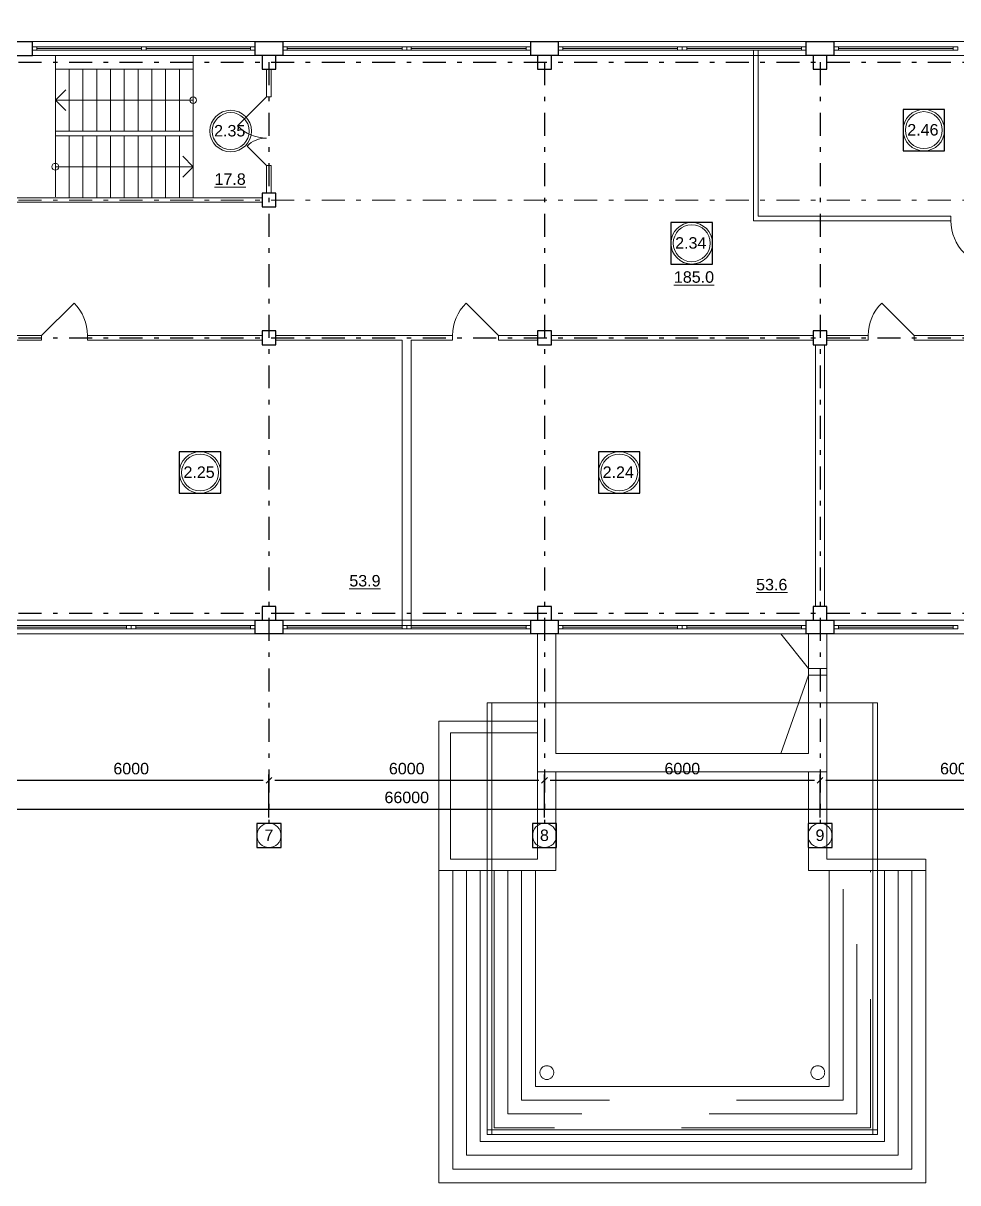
# Model space of a CAD drawing. Header units: metres. Extents: x 0.2 to 83.8, y 0.2 to 58.2.
# Drawn here: x 34.02 to 54.37, y 1.34 to 26.59 of the extents above; entities that cross this region are included whole.
import ezdxf
from ezdxf.enums import TextEntityAlignment as Align

# ---------------------------------------------------------------- set-up
doc = ezdxf.new("R2010")
doc.units = ezdxf.units.M
doc.header["$MEASUREMENT"] = 0
doc.linetypes.add('( Dashdot )', pattern=[1.001, 0.5, -0.25, 0.001, -0.25])
doc.linetypes.add('DGN Style 3', pattern=[9.681301, 6.915215, -2.766086])
doc.layers.get('DEFPOINTS').update_dxf_attribs({"lineweight": 0})
doc.layers.add('YOLO_TABLE', color=1, linetype='Continuous')
doc.styles.add('Standard_0', font='arial.ttf')
doc.styles.add('Style-Arial', font='arial.ttf')
doc.dimstyles.get("Standard").update_dxf_attribs({"dimtxt": 0.00018, "dimasz": 0.00018, "dimexe": 0.0002, "dimexo": 0.0625, "dimgap": 9e-05, "dimtad": 0, "dimtih": 1, "dimtoh": 1, "dimdec": 4, "dimlfac": 1000, "dimzin": 0, "dimdsep": 46, "dimtxsty": 'Standard_0', "dimcen": 9e-05, "dimadec": 0, "dimazin": 0, "dimtfac": 1, "dimtdec": 4, "dimtofl": 0, "dimtmove": 0, "dimatfit": 0, "dimfxl": 0.01, "dimfxlon": 1, "dimtolj": 1, "dimtzin": 0, "dimarcsym": 0})

# ---------------------------------------------------------------- blocks, each defined once
blk = doc.blocks.new('_Oblique-1')
at = {"color": 0, "linetype": 'ByBlock', "lineweight": -2}
blk.add_line((0.5, 0.5), (-0.5, -0.5), dxfattribs=at)
blk = doc.blocks.new('*D3')
at = {"color": 0, "linetype": 'Continuous', "lineweight": -2, "transparency": 16777216}
for p, q in [((9.375, 9.289), (9.375, 9.6)), ((75.375, 9.289), (75.375, 9.6)), ((9.5, 9.475), (75.25, 9.475))]:
    blk.add_line(p, q, dxfattribs=at)
at = {"layer": 'DEFPOINTS', "color": 0, "linetype": 'Continuous', "transparency": 16777216}
for p in [(75.375, 9.475), (9.375, 9.164), (75.375, 9.164)]:
    blk.add_point(p, dxfattribs=at)
at = {"color": 0, "linetype": 'Continuous', "lineweight": -2, "transparency": 16777216, "xscale": 0.125, "yscale": 0.125, "zscale": 0.125, "rotation": 180}
blk.add_blockref('_Oblique-1', (9.375, 9.475), dxfattribs=at)
at = {"color": 0, "linetype": 'Continuous', "lineweight": -2, "transparency": 16777216, "xscale": 0.125, "yscale": 0.125, "zscale": 0.125}
blk.add_blockref('_Oblique-1', (75.375, 9.475), dxfattribs=at)
at = {"color": 0, "linetype": 'Continuous', "lineweight": 0, "transparency": 16777216, "insert": (42.375, 9.728), "char_height": 0.25, "attachment_point": 5, "style": 'Style-Arial'}
blk.add_mtext('\\A1;66000', dxfattribs=at)
blk = doc.blocks.new('*D33')
at = {"color": 0, "linetype": 'Continuous', "lineweight": -2, "transparency": 16777216}
for p, q in [((33.375, 9.289), (33.375, 10.227)), ((33.5, 10.102), (39.25, 10.102)), ((39.375, 9.289), (39.375, 10.227))]:
    blk.add_line(p, q, dxfattribs=at)
at = {"layer": 'DEFPOINTS', "color": 0, "linetype": 'Continuous', "transparency": 16777216}
for p in [(39.375, 10.102), (33.375, 9.164), (39.375, 9.164)]:
    blk.add_point(p, dxfattribs=at)
at = {"color": 0, "linetype": 'Continuous', "lineweight": -2, "transparency": 16777216, "xscale": 0.125, "yscale": 0.125, "zscale": 0.125, "rotation": 180}
blk.add_blockref('_Oblique-1', (33.375, 10.102), dxfattribs=at)
at = {"color": 0, "linetype": 'Continuous', "lineweight": -2, "transparency": 16777216, "xscale": 0.125, "yscale": 0.125, "zscale": 0.125}
blk.add_blockref('_Oblique-1', (39.375, 10.102), dxfattribs=at)
at = {"color": 0, "linetype": 'Continuous', "lineweight": 0, "transparency": 16777216, "insert": (36.375, 10.355), "char_height": 0.25, "attachment_point": 5, "style": 'Style-Arial'}
blk.add_mtext('\\A1;6000', dxfattribs=at)
blk = doc.blocks.new('*D34')
at = {"color": 0, "linetype": 'Continuous', "lineweight": -2, "transparency": 16777216}
for p, q in [((39.375, 9.289), (39.375, 10.227)), ((39.5, 10.102), (45.25, 10.102)), ((45.375, 9.289), (45.375, 10.227))]:
    blk.add_line(p, q, dxfattribs=at)
at = {"layer": 'DEFPOINTS', "color": 0, "linetype": 'Continuous', "transparency": 16777216}
for p in [(45.375, 10.102), (39.375, 9.164), (45.375, 9.164)]:
    blk.add_point(p, dxfattribs=at)
at = {"color": 0, "linetype": 'Continuous', "lineweight": -2, "transparency": 16777216, "xscale": 0.125, "yscale": 0.125, "zscale": 0.125, "rotation": 180}
blk.add_blockref('_Oblique-1', (39.375, 10.102), dxfattribs=at)
at = {"color": 0, "linetype": 'Continuous', "lineweight": -2, "transparency": 16777216, "xscale": 0.125, "yscale": 0.125, "zscale": 0.125}
blk.add_blockref('_Oblique-1', (45.375, 10.102), dxfattribs=at)
at = {"color": 0, "linetype": 'Continuous', "lineweight": 0, "transparency": 16777216, "insert": (42.375, 10.355), "char_height": 0.25, "attachment_point": 5, "style": 'Style-Arial'}
blk.add_mtext('\\A1;6000', dxfattribs=at)
blk = doc.blocks.new('*D35')
at = {"color": 0, "linetype": 'Continuous', "lineweight": -2, "transparency": 16777216}
for p, q in [((45.375, 9.289), (45.375, 10.227)), ((45.5, 10.102), (51.25, 10.102)), ((51.375, 9.289), (51.375, 10.227))]:
    blk.add_line(p, q, dxfattribs=at)
at = {"layer": 'DEFPOINTS', "color": 0, "linetype": 'Continuous', "transparency": 16777216}
for p in [(51.375, 10.102), (45.375, 9.164), (51.375, 9.164)]:
    blk.add_point(p, dxfattribs=at)
at = {"color": 0, "linetype": 'Continuous', "lineweight": -2, "transparency": 16777216, "xscale": 0.125, "yscale": 0.125, "zscale": 0.125, "rotation": 180}
blk.add_blockref('_Oblique-1', (45.375, 10.102), dxfattribs=at)
at = {"color": 0, "linetype": 'Continuous', "lineweight": -2, "transparency": 16777216, "xscale": 0.125, "yscale": 0.125, "zscale": 0.125}
blk.add_blockref('_Oblique-1', (51.375, 10.102), dxfattribs=at)
at = {"color": 0, "linetype": 'Continuous', "lineweight": 0, "transparency": 16777216, "insert": (48.375, 10.355), "char_height": 0.25, "attachment_point": 5, "style": 'Style-Arial'}
blk.add_mtext('\\A1;6000', dxfattribs=at)
blk = doc.blocks.new('*D36')
at = {"color": 0, "linetype": 'Continuous', "lineweight": -2, "transparency": 16777216}
for p, q in [((51.375, 9.289), (51.375, 10.227)), ((51.5, 10.102), (57.25, 10.102)), ((57.375, 9.289), (57.375, 10.227))]:
    blk.add_line(p, q, dxfattribs=at)
at = {"layer": 'DEFPOINTS', "color": 0, "linetype": 'Continuous', "transparency": 16777216}
for p in [(57.375, 10.102), (51.375, 9.164), (57.375, 9.164)]:
    blk.add_point(p, dxfattribs=at)
at = {"color": 0, "linetype": 'Continuous', "lineweight": -2, "transparency": 16777216, "xscale": 0.125, "yscale": 0.125, "zscale": 0.125, "rotation": 180}
blk.add_blockref('_Oblique-1', (51.375, 10.102), dxfattribs=at)
at = {"color": 0, "linetype": 'Continuous', "lineweight": -2, "transparency": 16777216, "xscale": 0.125, "yscale": 0.125, "zscale": 0.125}
blk.add_blockref('_Oblique-1', (57.375, 10.102), dxfattribs=at)
at = {"color": 0, "linetype": 'Continuous', "lineweight": 0, "transparency": 16777216, "insert": (54.375, 10.355), "char_height": 0.25, "attachment_point": 5, "style": 'Style-Arial'}
blk.add_mtext('\\A1;6000', dxfattribs=at)

msp = doc.modelspace()

# ---------------------------------------------------------------- linework, layer by layer
at = {"color": 7, "linetype": 'Continuous', "lineweight": 30}
for p in [(33.82349536, 26.18760141), (34.22349536, 25.88760141)]:
    msp.add_line(p, (34.22349536, 26.18760141), dxfattribs=at)
at = {"color": 7, "linetype": 'Continuous', "lineweight": 0}
for p, q in [((36.59849536, 26.03760141), (34.32349536, 26.03760141)), ((38.97349536, 26.03760141), (36.69849536, 26.03760141)), ((42.27349536, 26.03760141), (39.77352609, 26.0354069)), ((44.97349536, 26.03760141), (42.47349536, 26.03760141)), ((48.27349536, 26.03760141), (45.77352609, 26.0354069)), ((50.97349536, 26.03760141), (48.47349536, 26.03760141)), ((54.27349536, 26.03760141), (51.77352609, 26.0354069)), ((35.02349536, 24.23760141), (35.02349536, 25.58760141)), ((35.32349536, 24.23760141), (35.32349536, 25.58760141)), ((35.62349536, 24.23760141), (35.62349536, 25.58760141)), ((35.92349536, 24.23760141), (35.92349536, 25.58760141)), ((36.22349536, 24.23760141), (36.22349536, 25.58760141)), ((36.52349536, 24.23760141), (36.52349536, 25.58760141)), ((36.82349536, 24.23760141), (36.82349536, 25.58760141)), ((37.12349536, 24.23760141), (37.12349536, 25.58760141)), ((37.42349536, 24.23760141), (37.42349536, 25.58760141)), ((34.95067609, 25.13978214), (34.72349536, 24.91260141)), ((37.72349536, 24.91260141), (34.72349536, 24.91260141)), ((34.95067609, 24.68542068), (34.72349536, 24.91260141)), ((35.02349536, 22.78760141), (35.02349536, 24.13760141)), ((35.32349536, 22.78760141), (35.32349536, 24.13760141)), ((35.62349536, 22.78760141), (35.62349536, 24.13760141)), ((35.92349536, 22.78760141), (35.92349536, 24.13760141)), ((36.22349536, 22.78760141), (36.22349536, 24.13760141)), ((36.52349536, 22.78760141), (36.52349536, 24.13760141)), ((36.82349536, 22.78760141), (36.82349536, 24.13760141)), ((37.12349536, 22.78760141), (37.12349536, 24.13760141)), ((37.42349536, 22.78760141), (37.42349536, 24.13760141)), ((37.49631463, 23.68978214), (37.72349536, 23.46260141)), ((34.72349536, 23.46260141), (37.72349536, 23.46260141)), ((37.49631463, 23.23542068), (37.72349536, 23.46260141)), ((36.27349536, 13.43760141), (33.77352609, 13.4354069)), ((38.97349536, 13.43760141), (36.47349536, 13.43760141)), ((42.27349536, 13.43760141), (39.77352609, 13.4354069)), ((44.97349536, 13.43760141), (42.47349536, 13.43760141)), ((48.27349536, 13.43760141), (45.77352609, 13.4354069)), ((50.97349536, 13.43760141), (48.47349536, 13.43760141)), ((54.27349536, 13.43760141), (51.77352609, 13.4354069)), ((43.07508328, 11.38760141), (43.07508328, 1.33760141)), ((43.07508328, 11.38760141), (44.12508328, 11.38760141)), ((43.32508328, 11.13760141), (43.32508328, 8.38760141)), ((43.32508328, 11.13760141), (44.12508328, 11.13760141)), ((43.32508328, 8.38760141), (44.12508328, 8.38760141)), ((52.62508328, 8.38760141), (53.67190745, 8.38760141)), ((53.67508328, 8.38760141), (53.67508328, 1.33760141)), ((43.07508328, 8.13760141), (44.12508328, 8.13760141)), ((52.62508328, 8.13760141), (53.67508328, 8.13760141)), ((43.07508328, 1.33760141), (53.67508328, 1.33760141))]:
    msp.add_line(p, q, dxfattribs=at)
at = {"color": 7, "linetype": 'Continuous', "lineweight": 13}
for p, q in [((34.22349536, 25.88760141), (34.72349536, 25.88760141)), ((34.72349536, 25.58760141), (34.72349536, 25.88760141)), ((37.72349536, 22.78760141), (37.72349536, 25.88760141)), ((39.07349536, 25.88760141), (37.72349536, 25.88760141)), ((34.72349536, 22.80760141), (34.72349536, 25.58760141)), ((39.32349536, 24.98760141), (38.68709926, 24.35120531)), ((39.32349536, 24.98760141), (39.42349536, 24.98760141)), ((37.72349536, 24.23760141), (34.72349536, 24.23760141)), ((39.32349536, 23.48760141), (38.89923129, 23.91186548)), ((39.32349536, 23.48760141), (39.42349536, 23.48760141)), ((54.22349536, 22.38760141), (54.22349536, 22.28760141)), ((34.42349536, 19.78760141), (34.42349536, 19.68760141)), ((35.42349536, 19.78760141), (35.42349536, 19.68760141)), ((43.37349536, 19.78760141), (43.37349536, 19.68760141)), ((44.37349536, 19.78760141), (44.37349536, 19.68760141)), ((52.42349536, 19.78760141), (52.42349536, 19.68760141)), ((53.42349536, 19.78760141), (53.42349536, 19.68760141)), ((45.22349536, 13.28760141), (45.22349536, 11.78760141)), ((45.62349536, 13.28760141), (45.62349536, 11.78760141)), ((45.62349536, 13.28760141), (51.12349536, 13.28760141)), ((51.12349536, 12.53760141), (50.52143159, 13.28760141)), ((51.12349536, 11.78760141), (51.12349536, 13.28760141)), ((51.52349536, 11.78760141), (51.52349536, 13.28760141)), ((51.12349536, 12.38760141), (50.52143159, 10.68760141)), ((44.12508328, 2.38760141), (44.12508328, 11.78760141)), ((52.62508328, 11.78760141), (44.12508328, 11.78760141)), ((44.22508328, 2.38760141), (44.22508328, 11.78760141)), ((45.62349536, 11.78760141), (45.62349536, 10.68760141)), ((51.12349536, 11.78760141), (51.12349536, 10.68760141)), ((52.52508328, 2.38760141), (52.52508328, 11.78760141)), ((52.62508328, 2.38760141), (52.62508328, 11.78760141)), ((45.62349536, 10.68760141), (51.12349536, 10.68760141)), ((52.62508328, 2.48760141), (44.12508328, 2.48760141)), ((52.62508328, 2.38760141), (44.12508328, 2.38760141))]:
    msp.add_line(p, q, dxfattribs=at)
at = {"color": 1, "linetype": '( Dashdot )'}
for p, q in [((6.42349536, 25.73760141), (78.32349536, 25.73760141)), ((39.37508328, 25.73760141), (39.37508328, 9.16418645)), ((45.37508328, 25.73760141), (45.37508328, 9.16418645)), ((51.37508328, 25.73760141), (51.37508328, 9.16418645)), ((6.42349536, 19.73760141), (78.32349536, 19.73760141)), ((6.42349536, 13.73760141), (78.32349536, 13.73760141))]:
    msp.add_line(p, q, dxfattribs=at)
at = {"color": 1, "linetype": '( Dashdot )', "lineweight": 0}
msp.add_line((6.42349536, 22.73760141), (78.32349536, 22.73760141), dxfattribs=at)
at = {"color": 7, "lineweight": 13, "extrusion": (0, 0, -1)}
msp.add_line((34.42349536, 19.78760141), (35.13060214, 20.49470819), dxfattribs=at)
at = {"color": 7, "lineweight": 13}
for p, q in [((44.37349536, 19.78760141), (43.66638858, 20.49470819)), ((53.42349536, 19.78760141), (52.71638858, 20.49470819))]:
    msp.add_line(p, q, dxfattribs=at)
at = {"color": 7, "linetype": 'DGN Style 3', "lineweight": 0}
for p, q in [((45.22349536, 11.78760141), (45.22349536, 10.28760141)), ((51.52349536, 10.28760141), (51.52349536, 11.78760141)), ((44.12508328, 11.38760141), (45.22349536, 11.38760141)), ((44.12508328, 11.13760141), (45.22349536, 11.13760141)), ((45.22349536, 10.28760141), (45.22349536, 8.38760141)), ((45.22349536, 10.28760141), (45.62349536, 10.28760141)), ((45.62349536, 10.28760141), (45.62349536, 8.13760141)), ((45.62349536, 10.28760141), (51.12349536, 10.28760141)), ((51.12349536, 10.28760141), (51.12349536, 8.13760141)), ((51.12349536, 10.28760141), (51.52349536, 10.28760141)), ((51.52349536, 10.28760141), (51.52349536, 8.38760141)), ((44.12508328, 8.38760141), (45.22349536, 8.38760141)), ((51.52349536, 8.38760141), (52.62508328, 8.38760141)), ((44.12508328, 8.13760141), (45.62349536, 8.13760141)), ((45.17508328, 8.13760141), (45.17508328, 3.43760141)), ((51.12349536, 8.13760141), (52.62508328, 8.13760141)), ((51.57508328, 8.13760141), (51.57508328, 3.43760141)), ((45.17508328, 3.43760141), (51.57508328, 3.43760141))]:
    msp.add_line(p, q, dxfattribs=at)
at = {"color": 7, "linetype": 'Continuous', "lineweight": 30, "flags": 128}
msp.add_lwpolyline([(33.52349536, 26.58760141), (33.52349536, 25.88760141), (34.22349536, 25.88760141)], dxfattribs=at)
at = {"color": 7, "linetype": 'Continuous', "lineweight": 0, "flags": 128}
for points in [[(34.22349536, 26.18760141), (39.07349536, 26.18760141), (39.07349536, 25.88760141), (34.22349536, 25.88760141), (34.22349536, 26.18760141)], [(34.32349536, 26.07260141), (38.97349536, 26.07260141), (38.97349536, 26.00260141), (34.32349536, 26.00260141), (34.32349536, 26.07260141)], [(39.67349536, 26.18760141), (45.07349536, 26.18760141), (45.07349536, 25.88760141), (39.67349536, 25.88760141), (39.67349536, 26.18760141)], [(39.77349536, 26.07040687), (42.27349536, 26.07260141), (42.27355681, 26.00260146), (39.77355681, 26.00040693), (39.77349536, 26.07040687)], [(42.47349536, 26.07260141), (44.97349536, 26.07260141), (44.97349536, 26.00260141), (42.47349536, 26.00260141), (42.47349536, 26.07260141)], [(45.67349536, 26.18760141), (51.07349536, 26.18760141), (51.07349536, 25.88760141), (45.67349536, 25.88760141), (45.67349536, 26.18760141)], [(45.77349536, 26.07040687), (48.27349536, 26.07260141), (48.27355681, 26.00260146), (45.77355681, 26.00040693), (45.77349536, 26.07040687)], [(48.47349536, 26.07260141), (50.97349536, 26.07260141), (50.97349536, 26.00260141), (48.47349536, 26.00260141), (48.47349536, 26.07260141)], [(51.67349536, 26.18760141), (57.07349536, 26.18760141), (57.07349536, 25.88760141), (51.67349536, 25.88760141), (51.67349536, 26.18760141)], [(51.77349536, 26.07040687), (54.27349536, 26.07260141), (54.27355681, 26.00260146), (51.77355681, 26.00040693), (51.77349536, 26.07040687)], [(33.67349536, 13.58760141), (39.07349536, 13.58760141), (39.07349536, 13.28760141), (33.67349536, 13.28760141), (33.67349536, 13.58760141)], [(33.77349536, 13.47040687), (36.27349536, 13.47260141), (36.27355681, 13.40260146), (33.77355681, 13.40040693), (33.77349536, 13.47040687)], [(36.47349536, 13.47260141), (38.97349536, 13.47260141), (38.97349536, 13.40260141), (36.47349536, 13.40260141), (36.47349536, 13.47260141)], [(39.67349536, 13.58760141), (45.07349536, 13.58760141), (45.07349536, 13.28760141), (39.67349536, 13.28760141), (39.67349536, 13.58760141)], [(39.77349536, 13.47040687), (42.27349536, 13.47260141), (42.27355681, 13.40260146), (39.77355681, 13.40040693), (39.77349536, 13.47040687)], [(42.47349536, 13.47260141), (44.97349536, 13.47260141), (44.97349536, 13.40260141), (42.47349536, 13.40260141), (42.47349536, 13.47260141)], [(45.67349536, 13.58760141), (51.07349536, 13.58760141), (51.07349536, 13.28760141), (45.67349536, 13.28760141), (45.67349536, 13.58760141)], [(45.77349536, 13.47040687), (48.27349536, 13.47260141), (48.27355681, 13.40260146), (45.77355681, 13.40040693), (45.77349536, 13.47040687)], [(48.47349536, 13.47260141), (50.97349536, 13.47260141), (50.97349536, 13.40260141), (48.47349536, 13.40260141), (48.47349536, 13.47260141)], [(51.67349536, 13.58760141), (57.07349536, 13.58760141), (57.07349536, 13.28760141), (51.67349536, 13.28760141), (51.67349536, 13.58760141)], [(51.77349536, 13.47040687), (54.27349536, 13.47260141), (54.27355681, 13.40260146), (51.77355681, 13.40040693), (51.77349536, 13.47040687)]]:
    msp.add_lwpolyline(points, close=True, dxfattribs=at)
at = {"color": 7, "linetype": 'Continuous', "lineweight": 13, "flags": 128}
for points in [[(34.22349536, 26.07260141), (34.32349536, 26.07260141), (34.32349536, 26.00260141), (34.22349536, 26.00260141), (34.22349536, 26.07260141)], [(36.59849536, 26.07260141), (36.69849536, 26.07260141), (36.69849536, 26.00260141), (36.59849536, 26.00260141), (36.59849536, 26.07260141)], [(38.97349536, 26.07260141), (39.07349536, 26.07260141), (39.07349536, 26.00260141), (38.97349536, 26.00260141), (38.97349536, 26.07260141)], [(39.67349536, 26.07040687), (39.77349536, 26.07040687), (39.77349536, 26.00040687), (39.67349536, 26.00040687), (39.67349536, 26.07040687)], [(42.27349536, 26.07260141), (42.37349536, 26.07260141), (42.37349536, 26.00260141), (42.27349536, 26.00260141), (42.27349536, 26.07260141)], [(42.37349536, 26.07260141), (42.47349536, 26.07260141), (42.47349536, 26.00260141), (42.37349536, 26.00260141), (42.37349536, 26.07260141)], [(44.97349536, 26.07260141), (45.07349536, 26.07260141), (45.07349536, 26.00260141), (44.97349536, 26.00260141), (44.97349536, 26.07260141)], [(45.67349536, 26.07040687), (45.77349536, 26.07040687), (45.77349536, 26.00040687), (45.67349536, 26.00040687), (45.67349536, 26.07040687)], [(48.27349536, 26.07260141), (48.37349536, 26.07260141), (48.37349536, 26.00260141), (48.27349536, 26.00260141), (48.27349536, 26.07260141)], [(48.37349536, 26.07260141), (48.47349536, 26.07260141), (48.47349536, 26.00260141), (48.37349536, 26.00260141), (48.37349536, 26.07260141)], [(50.97349536, 26.07260141), (51.07349536, 26.07260141), (51.07349536, 26.00260141), (50.97349536, 26.00260141), (50.97349536, 26.07260141)], [(51.67349536, 26.07040687), (51.77349536, 26.07040687), (51.77349536, 26.00040687), (51.67349536, 26.00040687), (51.67349536, 26.07040687)], [(54.27349536, 26.07260141), (54.37349536, 26.07260141), (54.37349536, 26.00260141), (54.27349536, 26.00260141), (54.27349536, 26.07260141)], [(45.52349536, 19.78760141), (51.22349536, 19.78760141), (51.22349536, 19.68760141), (45.52349536, 19.68760141), (45.52349536, 19.78760141)], [(51.47349536, 13.88760141), (51.47349536, 19.58760141), (51.27349536, 19.58760141), (51.27349536, 13.88760141), (51.47349536, 13.88760141)], [(36.27349536, 13.47260141), (36.37349536, 13.47260141), (36.37349536, 13.40260141), (36.27349536, 13.40260141), (36.27349536, 13.47260141)], [(36.37349536, 13.47260141), (36.47349536, 13.47260141), (36.47349536, 13.40260141), (36.37349536, 13.40260141), (36.37349536, 13.47260141)], [(38.97349536, 13.47260141), (39.07349536, 13.47260141), (39.07349536, 13.40260141), (38.97349536, 13.40260141), (38.97349536, 13.47260141)], [(39.67349536, 13.47040687), (39.77349536, 13.47040687), (39.77349536, 13.40040687), (39.67349536, 13.40040687), (39.67349536, 13.47040687)], [(42.27349536, 13.47260141), (42.37349536, 13.47260141), (42.37349536, 13.40260141), (42.27349536, 13.40260141), (42.27349536, 13.47260141)], [(42.37349536, 13.47260141), (42.47349536, 13.47260141), (42.47349536, 13.40260141), (42.37349536, 13.40260141), (42.37349536, 13.47260141)], [(44.97349536, 13.47260141), (45.07349536, 13.47260141), (45.07349536, 13.40260141), (44.97349536, 13.40260141), (44.97349536, 13.47260141)], [(45.67349536, 13.47040687), (45.77349536, 13.47040687), (45.77349536, 13.40040687), (45.67349536, 13.40040687), (45.67349536, 13.47040687)], [(48.27349536, 13.47260141), (48.37349536, 13.47260141), (48.37349536, 13.40260141), (48.27349536, 13.40260141), (48.27349536, 13.47260141)], [(48.37349536, 13.47260141), (48.47349536, 13.47260141), (48.47349536, 13.40260141), (48.37349536, 13.40260141), (48.37349536, 13.47260141)], [(50.97349536, 13.47260141), (51.07349536, 13.47260141), (51.07349536, 13.40260141), (50.97349536, 13.40260141), (50.97349536, 13.47260141)], [(51.67349536, 13.47040687), (51.77349536, 13.47040687), (51.77349536, 13.40040687), (51.67349536, 13.40040687), (51.67349536, 13.47040687)], [(54.27349536, 13.47260141), (54.37349536, 13.47260141), (54.37349536, 13.40260141), (54.27349536, 13.40260141), (54.27349536, 13.47260141)], [(51.12349536, 12.53760141), (51.52349536, 12.53760141), (51.52349536, 12.38760141), (51.12349536, 12.38760141), (51.12349536, 12.53760141)]]:
    msp.add_lwpolyline(points, close=True, dxfattribs=at)
at = {"color": 7, "linetype": 'Continuous', "lineweight": 30, "flags": 128}
for points in [[(39.67349536, 25.88760141), (39.07349536, 25.88760141), (39.07349536, 26.18760141), (39.67349536, 26.18760141), (39.67349536, 25.88760141)], [(45.67349536, 25.88760141), (45.07349536, 25.88760141), (45.07349536, 26.18760141), (45.67349536, 26.18760141), (45.67349536, 25.88760141)], [(51.67349536, 25.88760141), (51.07349536, 25.88760141), (51.07349536, 26.18760141), (51.67349536, 26.18760141), (51.67349536, 25.88760141)], [(39.22349536, 25.88760141), (39.22349536, 25.58760141), (39.52349536, 25.58760141), (39.52349536, 25.88760141), (39.22349536, 25.88760141)], [(45.22349536, 25.88760141), (45.22349536, 25.58760141), (45.52349536, 25.58760141), (45.52349536, 25.88760141), (45.22349536, 25.88760141)], [(51.22349536, 25.88760141), (51.22349536, 25.58760141), (51.52349536, 25.58760141), (51.52349536, 25.88760141), (51.22349536, 25.88760141)], [(39.22349536, 22.88760141), (39.22349536, 22.58760141), (39.52349536, 22.58760141), (39.52349536, 22.88760141), (39.22349536, 22.88760141)], [(39.22349536, 19.88760141), (39.22349536, 19.58760141), (39.52349536, 19.58760141), (39.52349536, 19.88760141), (39.22349536, 19.88760141)], [(45.22349536, 19.88760141), (45.22349536, 19.58760141), (45.52349536, 19.58760141), (45.52349536, 19.88760141), (45.22349536, 19.88760141)], [(51.22349536, 19.88760141), (51.22349536, 19.58760141), (51.52349536, 19.58760141), (51.52349536, 19.88760141), (51.22349536, 19.88760141)], [(39.22349536, 13.88760141), (39.22349536, 13.58760141), (39.52349536, 13.58760141), (39.52349536, 13.88760141), (39.22349536, 13.88760141)], [(45.22349536, 13.88760141), (45.22349536, 13.58760141), (45.52349536, 13.58760141), (45.52349536, 13.88760141), (45.22349536, 13.88760141)], [(51.22349536, 13.88760141), (51.22349536, 13.58760141), (51.52349536, 13.58760141), (51.52349536, 13.88760141), (51.22349536, 13.88760141)], [(39.67349536, 13.28760141), (39.07349536, 13.28760141), (39.07349536, 13.58760141), (39.67349536, 13.58760141), (39.67349536, 13.28760141)], [(45.67349536, 13.28760141), (45.07349536, 13.28760141), (45.07349536, 13.58760141), (45.67349536, 13.58760141), (45.67349536, 13.28760141)], [(51.67349536, 13.28760141), (51.07349536, 13.28760141), (51.07349536, 13.58760141), (51.67349536, 13.58760141), (51.67349536, 13.28760141)]]:
    msp.add_lwpolyline(points, close=True, dxfattribs=at)
at = {"color": 7, "linetype": 'Continuous', "lineweight": 13, "flags": 128}
for points in [[(49.92349536, 26.00260141), (49.92349536, 22.28760141)], [(50.02349536, 26.00260141), (50.02349536, 22.38760141)], [(37.72349536, 25.58760141), (34.72349536, 25.58760141)], [(39.42349536, 24.98760141), (39.42349536, 25.58760141), (39.32349536, 25.58760141), (39.32349536, 24.98760141)], [(37.72349536, 24.13760141), (34.72349536, 24.13760141)], [(39.32349536, 23.48760141), (39.32349536, 22.88760141), (39.42349536, 22.88760141), (39.42349536, 23.48760141)], [(39.22349536, 22.78760141), (33.52349536, 22.78760141), (33.52349536, 22.68760141), (39.22349536, 22.68760141)], [(54.22349536, 22.28760141), (49.92349536, 22.28760141)], [(54.22349536, 22.38760141), (50.02349536, 22.38760141)], [(34.42349536, 19.68760141), (33.52349536, 19.68760141), (33.52349536, 19.78760141), (34.42349536, 19.78760141)], [(35.42349536, 19.78760141), (39.22349536, 19.78760141), (39.22349536, 19.68760141), (35.42349536, 19.68760141)], [(42.27349536, 19.68760141), (39.52349536, 19.68760141), (39.52349536, 19.78760141), (43.37349536, 19.78760141)], [(44.37349536, 19.78760141), (45.22349536, 19.78760141), (45.22349536, 19.68760141), (44.37349536, 19.68760141)], [(52.42349536, 19.68760141), (51.52349536, 19.68760141), (51.52349536, 19.78760141), (52.42349536, 19.78760141)], [(53.42349536, 19.78760141), (57.22349536, 19.78760141), (57.22349536, 19.68760141), (53.42349536, 19.68760141)], [(42.27349536, 19.68760141), (42.27349536, 13.47260141), (42.47349536, 13.47260141), (42.47349536, 19.68760141)], [(43.37349536, 19.68760141), (42.47349536, 19.68760141)]]:
    msp.add_lwpolyline(points, dxfattribs=at)
at = {"color": 7, "linetype": 'Continuous', "lineweight": 0, "flags": 128}
for points in [[(43.37508328, 8.13760141), (43.37508328, 1.63760141), (53.37508328, 1.63760141), (53.37508328, 8.13760141)], [(43.67508328, 8.13760141), (43.67508328, 1.93760141), (53.07508328, 1.93760141), (53.07508328, 8.13760141)], [(43.97508328, 8.13760141), (43.97508328, 2.23760141), (52.77508328, 2.23760141), (52.77508328, 8.13760141)]]:
    msp.add_lwpolyline(points, dxfattribs=at)
at = {"color": 7, "linetype": 'DGN Style 3', "lineweight": 0, "flags": 128}
for points in [[(44.27508328, 8.13760141), (44.27508328, 2.53760141), (52.47508328, 2.53760141), (52.47508328, 8.13760141)], [(44.57508328, 8.13760141), (44.57508328, 2.83760141), (52.17508328, 2.83760141), (52.17508328, 8.13760141)], [(44.87508328, 8.13760141), (44.87508328, 3.13760141), (51.87508328, 3.13760141), (51.87508328, 8.13760141)]]:
    msp.add_lwpolyline(points, dxfattribs=at)
at = {"color": 7, "linetype": 'Continuous', "lineweight": 0}
for centre in [(37.72349536, 24.91260141), (34.72349536, 23.46260141)]:
    msp.add_circle(centre, 0.07327717, dxfattribs=at)
at = {"color": 7, "linetype": 'Continuous', "lineweight": 13}
for centre, radius in [((38.54094806, 24.23856627), 0.45201344), ((38.54094806, 24.23856627), 0.40201344), ((53.63424911, 24.25911067), 0.45201344), ((53.63424911, 24.25911067), 0.40201344), ((48.57966999, 21.79549912), 0.45201344), ((48.57966999, 21.79549912), 0.40201344), ((37.87392574, 16.80355829), 0.45201344), ((37.87392574, 16.80355829), 0.40201344), ((47.00134986, 16.80355829), 0.45201344), ((47.00134986, 16.80355829), 0.40201344), ((39.37508328, 8.90083101), 0.26335544), ((45.37508328, 8.90083101), 0.26335544), ((51.37508328, 8.90083101), 0.26335544)]:
    msp.add_circle(centre, radius, dxfattribs=at)
at = {"color": 7, "linetype": 'DGN Style 3', "lineweight": 0}
for centre in [(45.42508328, 3.73760141), (51.32508328, 3.73760141)]:
    msp.add_circle(centre, 0.15, dxfattribs=at)
at = {"color": 7, "linetype": 'Continuous', "lineweight": 0}
for centre, radius, start, end in [((39.32349536, 24.98760141), 0.9, 225, 270), ((39.32349536, 23.48760141), 0.6, 90, 135)]:
    msp.add_arc(centre, radius, start, end, dxfattribs=at)
at = {"color": 7, "lineweight": 0, "extrusion": (0, 0, -1)}
for centre, start, end in [((-55.22349536, 22.28760141), 315, 360), ((-34.42349536, 19.78760141), 135, 180)]:
    msp.add_arc(centre, 1, start, end, dxfattribs=at)
at = {"color": 7, "lineweight": 0}
for centre in [(44.37349536, 19.78760141), (53.42349536, 19.78760141)]:
    msp.add_arc(centre, 1, 135, 180, dxfattribs=at)
at = {"layer": 'YOLO_TABLE'}
for points in [[(53.18223566, 23.80709722), (54.08626255, 23.80709722), (54.08626255, 24.71112411), (53.18223566, 24.71112411)], [(48.12765655, 21.34348568), (49.03168343, 21.34348568), (49.03168343, 22.24751256), (48.12765655, 22.24751256)], [(37.4219123, 16.35154485), (38.32593918, 16.35154485), (38.32593918, 17.25557174), (37.4219123, 17.25557174)], [(46.54933642, 16.35154485), (47.4533633, 16.35154485), (47.4533633, 17.25557174), (46.54933642, 17.25557174)], [(39.11172783, 8.63747556), (39.63843872, 8.63747556), (39.63843872, 9.16418645), (39.11172783, 9.16418645)], [(45.11172783, 8.63747556), (45.63843872, 8.63747556), (45.63843872, 9.16418645), (45.11172783, 9.16418645)], [(51.11172783, 8.63747556), (51.63843872, 8.63747556), (51.63843872, 9.16418645), (51.11172783, 9.16418645)]]:
    msp.add_lwpolyline(points, close=True, dxfattribs=at)

# ---------------------------------------------------------------- texts
at = {"color": 7, "linetype": 'Continuous', "lineweight": 13, "style": 'Style-Arial'}
for s, p in [('2.35', (38.18026968, 24.37131591)), ('2.46', (53.27357073, 24.3918603)), ('%%u17.8%%U', (38.18951439, 23.31769743)), ('2.34', (48.21899161, 21.92824876)), ('%%u185.0%%U', (48.19205902, 21.18582922)), ('2.25', (37.51324737, 16.93630793)), ('2.24', (46.64067149, 16.93630793)), ('%%u53.9%%U', (41.12475081, 14.5725395)), ('%%u53.6%%U', (49.98213498, 14.48803511))]:
    msp.add_text(s, height=0.25, dxfattribs=at).set_placement(p, align=Align.TOP_LEFT)
at = {"color": 7, "linetype": 'Continuous', "lineweight": 30, "style": 'Style-Arial'}
for s, p in [('7', (39.27539046, 9.03009364)), ('8', (45.27539046, 9.03009364)), ('9', (51.27539046, 9.03009364))]:
    msp.add_text(s, height=0.25, dxfattribs=at).set_placement(p, align=Align.TOP_LEFT)

# ---------------------------------------------------------------- dimensions: what is measured, and where the dimension line sits
at = {"color": 5, "linetype": 'Continuous', "lineweight": 0}
for base, p1, p2, picture, middle in [((39.37508328, 10.10223816), (33.37508328, 9.16418645), (39.37508328, 9.16418645), '*D33', (36.37508328, 10.3548814)), ((45.37508328, 10.10223816), (39.37508328, 9.16418645), (45.37508328, 9.16418645), '*D34', (42.37508328, 10.3548814)), ((51.37508328, 10.10223816), (45.37508328, 9.16418645), (51.37508328, 9.16418645), '*D35', (48.37508328, 10.3548814)), ((57.37508328, 10.10223816), (51.37508328, 9.16418645), (57.37508328, 9.16418645), '*D36', (54.37508328, 10.3548814)), ((75.3750832763, 9.4751139256), (9.3750832763, 9.1641864525), (75.3750832763, 9.1641864525), '*D3', (42.3750832763, 9.7277571725))]:
    dim = msp.add_linear_dim(base=base, p1=p1, p2=p2, dimstyle='Standard', override={"dimtxt": 0.25, "dimasz": 0.125, "dimexe": 0.125, "dimexo": 0.125, "dimgap": 0.125, "dimtad": 1, "dimtih": 0, "dimtoh": 0, "dimzin": 11, "dimtxsty": 'Style-Arial', "dimblk": '_Oblique-1', "dimfxlon": 0, "dimfrac": 2, "dimtzin": 11}, dxfattribs=at)
    dim.commit()
    dim.dimension.update_dxf_attribs({"geometry": picture, "text_midpoint": middle})

doc.saveas('drawing.dxf')
